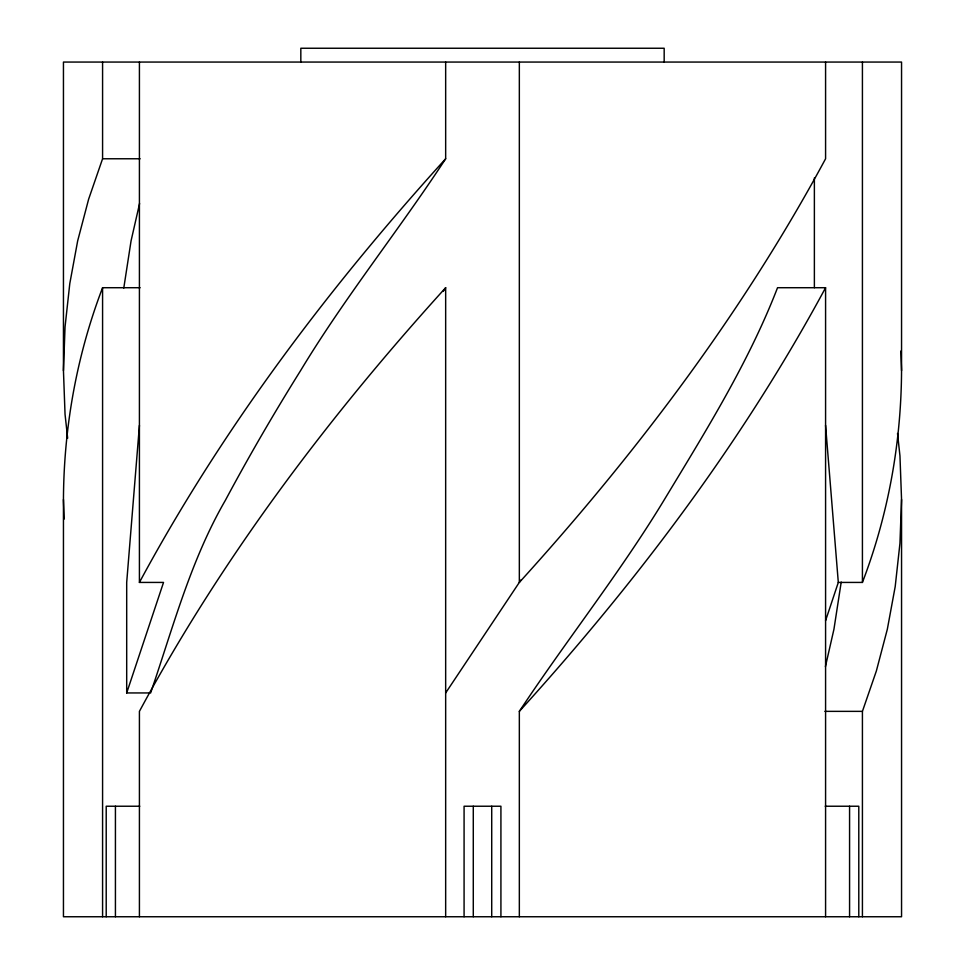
<?xml version="1.0" encoding="UTF-8"?>
<svg xmlns="http://www.w3.org/2000/svg" width="965" height="965" viewBox="0 0 965 965"><rect width="100%" height="100%" fill="white"/><g stroke="black" fill="none" stroke-linecap="round" stroke-linejoin="round"><path stroke-width="1.45" d="M67.659 438.194L65.041 414.274L63.449 370.596L65.041 326.918L69.794 283.565L77.67 240.876L88.635 199.176L102.58 158.767L102.58 62.062M897.51 433.442L899.959 455.854L901.551 499.544L901.551 916.75L63.449 916.75L63.449 499.544C63.799 427.314 76.754 355.204 102.58 287.715L140.106 287.715M63.449 370.596L63.449 62.062L901.551 62.062L901.551 370.596C901.201 442.826 888.246 514.924 862.421 582.426L838.308 582.426L825.558 620.688M901.551 499.544L899.959 543.223L895.206 586.563L887.33 629.252L876.365 670.965L862.421 711.362L862.421 916.75M139.442 425.348L126.692 582.426L126.692 692.942L150.624 692.942C172.964 627.817 190.6 560.339 225.376 500.316C248.958 456.228 274.096 412.996 300.598 370.596C344.879 297.196 398.786 230.37 445.661 158.767L445.661 62.062M123.785 288.053L131.059 240.876L139.587 203.494M841.215 582.088L833.941 629.252L825.413 666.634M126.692 692.942L163.531 582.426L139.418 582.426L139.418 62.062M139.418 582.426C222.324 428.544 328.414 288.04 445.661 158.767M519.339 711.362C566.564 640.012 620.013 572.872 664.402 499.544C705.777 431.078 748.587 362.575 777.537 287.715L825.582 287.715C742.676 441.596 636.586 582.1 519.339 711.362L519.339 916.75M443.249 291.382L445.661 287.715L445.661 916.75M520.943 579.977L445.661 692.942M445.661 287.715C328.414 416.977 222.324 557.481 139.418 711.362L139.418 916.75M102.58 158.767L140.106 158.767M824.894 711.362L862.421 711.362M139.792 806.233L106.21 806.233L106.21 916.75M825.208 806.233L858.79 806.233L858.79 916.75M825.558 425.348L838.308 582.426M900.84 351.019L901.551 370.596M63.449 499.544L64.16 519.122M862.421 62.062L862.421 582.426M849.574 806.233L849.574 916.75M825.582 62.062L825.582 158.767C742.676 312.648 636.586 453.164 519.339 582.426L519.339 62.062M825.582 287.715L825.582 916.75M814.376 177.898L814.376 287.715M664.173 62.062L664.173 48.25L300.827 48.25L300.827 62.062M500.919 916.75L500.919 806.233L464.081 806.233L464.081 916.75M491.716 806.233L491.716 916.75M473.284 806.233L473.284 916.75M115.426 806.233L115.426 916.75M102.58 287.715L102.58 916.75"/></g></svg>
